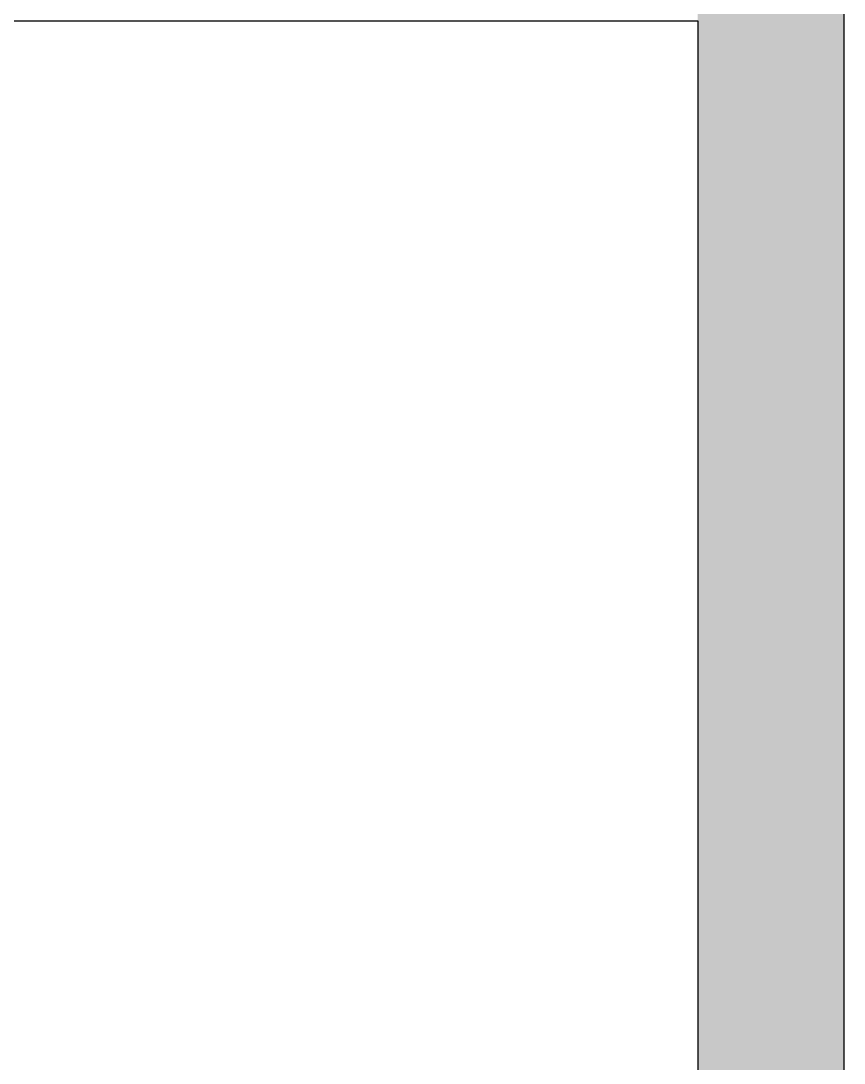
# Model space of a CAD drawing. Header units: millimetres. Extents: x 79795 to 317870, y -36033 to 97293.
# Drawn here: x 160677 to 161251, y 17129 to 17855 of the extents above; entities that cross this region are included whole.
import ezdxf

# ---------------------------------------------------------------- set-up
doc = ezdxf.new("R2010")
doc.units = ezdxf.units.MM
doc.header["$MEASUREMENT"] = 0
doc.layers.add('CSM-STL-XX-ZZ-M3-A-XXXX-00001_detached _19_04_21__rvt-1-Level 4$0$A-WALL-PATT', color=7, linetype='CONTINUOUS', lineweight=9)
doc.layers.add('CSM-STL-XX-ZZ-M3-A-XXXX-00001_detached _19_04_21__rvt-1-Level 4$0$I-WALL', color=7, linetype='CONTINUOUS', lineweight=9)

msp = doc.modelspace()

# ---------------------------------------------------------------- hatches: boundary and pattern name
at = {"layer": 'CSM-STL-XX-ZZ-M3-A-XXXX-00001_detached _19_04_21__rvt-1-Level 4$0$A-WALL-PATT'}
h = msp.add_hatch(color=256, dxfattribs=at)
h.paths.add_polyline_path([(161250.83, 15209.33), (161250.83, 15809.93), (161148.83, 15809.93), (161148.83, 15209.33)], flags=0)
h.paths.add_polyline_path([(161148.83, 16819.93), (161250.83, 16819.93), (161250.83, 18074.83), (161148.83, 18074.83), (161148.83, 17510.77)], flags=0)
h.paths.add_polyline_path([(161148.83, 19084.83), (161250.83, 19084.83), (161250.83, 20774.83), (161148.83, 20774.83), (161148.83, 19246.93)], flags=0)
h.paths.add_polyline_path([(161148.83, 21784.83), (161250.83, 21784.83), (161250.83, 23474.83), (161148.83, 23474.83), (161148.83, 21851.19)], flags=0)
h.paths.add_polyline_path([(161250.83, 24484.83), (161250.83, 26939.83), (161148.83, 26939.83), (161148.83, 24484.83)], flags=0)

# ---------------------------------------------------------------- linework, layer by layer
at = {"layer": 'CSM-STL-XX-ZZ-M3-A-XXXX-00001_detached _19_04_21__rvt-1-Level 4$0$I-WALL', "lineweight": 30}
for p, q in [((161250.83, 16819.93), (161250.83, 18074.83)), ((157247.86, 17855.33), (161148.83, 17855.33)), ((161148.83, 17855.33), (161148.83, 16819.93))]:
    msp.add_line(p, q, dxfattribs=at)

doc.saveas('drawing.dxf')
